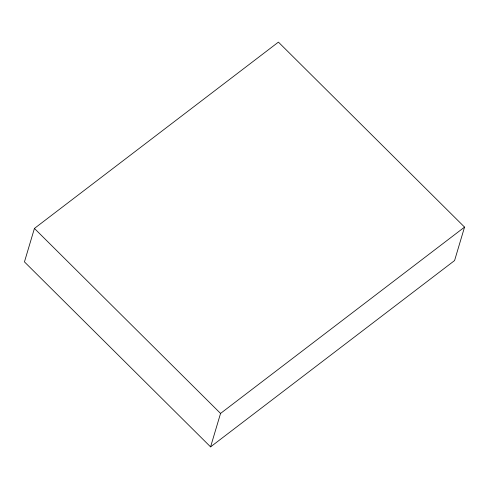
<?xml version="1.0" encoding="UTF-8"?>
<svg xmlns="http://www.w3.org/2000/svg" width="489" height="489" viewBox="0 0 489 489"><rect width="100%" height="100%" fill="white"/><g stroke="black" fill="none" stroke-linecap="round" stroke-linejoin="round"><path stroke-width="0.73" d="M34.419 228.442L24.45 261.89L210.576 446.879L454.581 260.558L464.55 227.11L278.424 42.121L34.419 228.442L220.551 413.431L210.576 446.879M220.551 413.431L464.55 227.11"/></g></svg>
